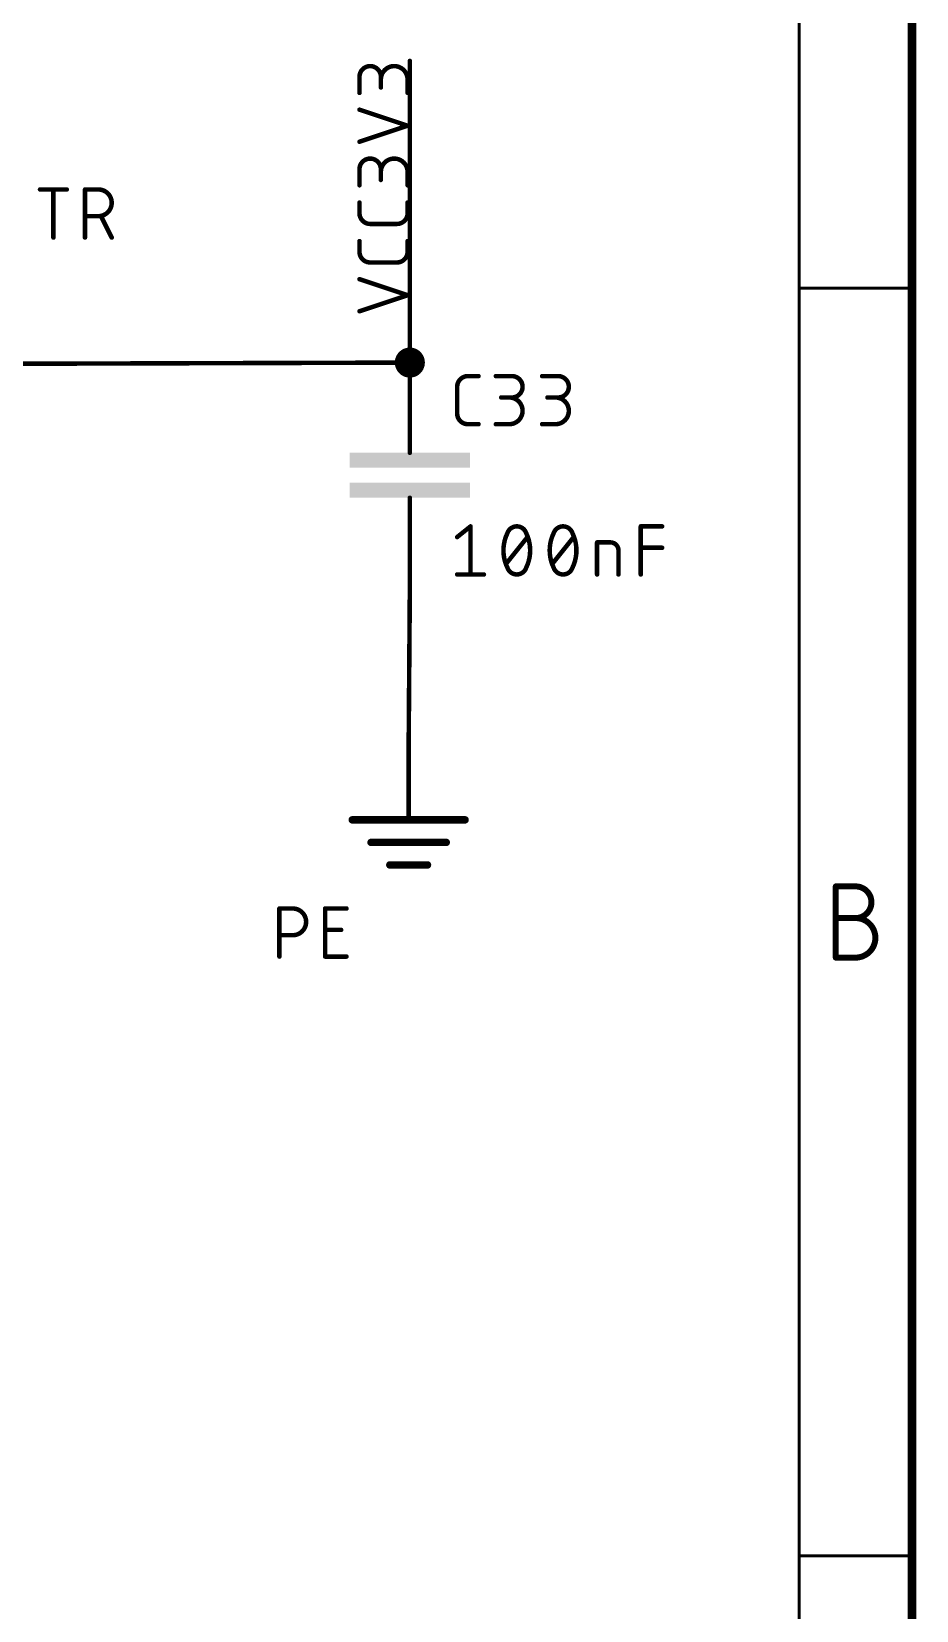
# Model space of a CAD drawing. Extents: x 3 to 264, y 2 to 181.
# Drawn here: x 233.7 to 263.6, y 89.9 to 143.3 of the extents above; entities that cross this region are included whole.
import ezdxf

# ---------------------------------------------------------------- set-up
doc = ezdxf.new("R2010")
doc.units = 0
for name, color, linetype in [('91', 122, 'CONTINUOUS'), ('94', 12, 'CONTINUOUS'), ('95', 251, 'CONTINUOUS'), ('96', 251, 'CONTINUOUS')]:
    doc.layers.add(name, color=color, linetype=linetype)

# ---------------------------------------------------------------- blocks, each defined once
blk = doc.blocks.new('RECT')
blk.add_solid([(-0.5, -0.5), (0.5, -0.5), (-0.5, 0.5), (0.5, 0.5)])

msp = doc.modelspace()

# ---------------------------------------------------------------- linework, layer by layer
at = {"layer": '91', "const_width": 0.1524}
for points in [[(246.48, 132.06), (246.48, 142.26)], [(233, 132.02), (246.48, 132.06)], [(246.48, 124.44), (246.44, 119.14)]]:
    msp.add_lwpolyline(points, dxfattribs=at)
at = {"layer": '91'}
for points, const_width in [([(246.5181, 142.26, 1), (246.4419, 142.26)], 0.0762), ([(246.48, 131.806, 1), (246.48, 132.314, 1), (246.48, 131.806)], 0.508), ([(246.4419, 132.06, 1), (246.5181, 132.06)], 0.0762), ([(246.4801, 132.0219, 1), (246.4799, 132.0981)], 0.0762), ([(246.5181, 124.4397, 1), (246.4419, 124.4403)], 0.0762), ([(246.4019, 119.1403, 1), (246.4781, 119.1397)], 0.0762)]:
    msp.add_lwpolyline(points, format="xyb", dxfattribs=dict(at, const_width=const_width))
at = {"layer": '94'}
for points, const_width in [([(263.45, 2.18), (263.45, 181.25)], 0.3), ([(259.64, 5.99), (259.64, 177.44)], 0.1), ([(263.45, 134.5775), (259.64, 134.5775)], 0.1), ([(246.48, 132.06), (246.48, 129.52)], 0.1524), ([(246.48, 129.52), (246.48, 129.012)], 0.1524), ([(246.48, 126.98), (246.48, 127.488)], 0.1524), ([(246.48, 124.44), (246.48, 126.98)], 0.1524), ([(246.44, 119.14), (246.44, 116.6)], 0.1524), ([(244.535, 116.6), (248.345, 116.6)], 0.254), ([(245.17, 115.838), (247.71, 115.838)], 0.254), ([(245.805, 115.076), (247.075, 115.076)], 0.254), ([(260.8764, 111.9429), (260.8764, 114.3497)], 0.2032), ([(260.8764, 114.3497), (261.545, 114.3497)], 0.2032), ([(260.8764, 113.28), (261.545, 113.28)], 0.2032), ([(261.545, 111.9429), (260.8764, 111.9429)], 0.2032), ([(263.45, 91.715), (259.64, 91.715)], 0.1)]:
    msp.add_lwpolyline(points, dxfattribs=dict(at, const_width=const_width))
for points, const_width in [([(259.64, 134.6025, 1), (259.64, 134.5525)], 0.05), ([(263.45, 134.5525, 1), (263.45, 134.6025)], 0.05), ([(246.5181, 132.06, 1), (246.4419, 132.06)], 0.0762), ([(246.5181, 129.52, 1), (246.4419, 129.52)], 0.0762), ([(246.4419, 129.52, 1), (246.5181, 129.52)], 0.0762), ([(246.4419, 129.012, 1), (246.5181, 129.012)], 0.0762), ([(246.5181, 127.488, 1), (246.4419, 127.488)], 0.0762), ([(246.5181, 126.98, 1), (246.4419, 126.98)], 0.0762), ([(246.4419, 126.98, 1), (246.5181, 126.98)], 0.0762), ([(246.4419, 124.44, 1), (246.5181, 124.44)], 0.0762), ([(246.4781, 119.14, 1), (246.4019, 119.14)], 0.0762), ([(244.535, 116.6635, 1), (244.535, 116.5365)], 0.127), ([(246.4019, 116.6, 1), (246.4781, 116.6)], 0.0762), ([(248.345, 116.5365, 1), (248.345, 116.6635)], 0.127), ([(245.17, 115.9015, 1), (245.17, 115.7745)], 0.127), ([(247.71, 115.7745, 1), (247.71, 115.9015)], 0.127), ([(245.805, 115.1395, 1), (245.805, 115.0125)], 0.127), ([(247.075, 115.0125, 1), (247.075, 115.1395)], 0.127), ([(260.9272, 114.3497, 1), (260.8256, 114.3497)], 0.1016), ([(260.8764, 114.4005, 1), (260.8764, 114.2989)], 0.1016), ([(261.545, 113.28, 1), (261.545, 114.3497)], 0.2032), ([(261.545, 114.4005, 1), (261.545, 114.2989)], 0.1016), ([(261.545, 114.2989, 1), (261.545, 114.4005)], 0.1016), ([(260.8764, 113.3308, 1), (260.8764, 113.2292)], 0.1016), ([(261.545, 111.9428, 1), (261.545, 113.28)], 0.2032), ([(261.545, 113.3308, 1), (261.545, 113.2292)], 0.1016), ([(261.545, 113.3308, 1), (261.545, 113.2292)], 0.1016), ([(261.545, 113.2292, 1), (261.545, 113.3308)], 0.1016), ([(260.8764, 111.9937, 1), (260.8764, 111.8921)], 0.1016), ([(260.8256, 111.9429, 1), (260.9272, 111.9429)], 0.1016), ([(261.545, 111.9936, 1), (261.545, 111.892)], 0.1016), ([(261.545, 111.8921, 1), (261.545, 111.9937)], 0.1016), ([(259.64, 91.74, 1), (259.64, 91.69)], 0.05), ([(263.45, 91.69, 1), (263.45, 91.74)], 0.05)]:
    msp.add_lwpolyline(points, format="xyb", dxfattribs=dict(at, const_width=const_width))
at = {"layer": '95'}
for points, const_width in [([(245.5007, 141.7226, 1), (244.7782, 141.7226)], 0.1524), ([(246.4038, 141.6322, 1), (245.5007, 141.6322)], 0.1524), ([(244.8163, 141.7226, 1), (244.7401, 141.7226)], 0.0762), ([(244.7401, 141.7226, 1), (244.8163, 141.7226)], 0.0762), ([(245.5388, 141.7226, 1), (245.4626, 141.7226)], 0.0762), ([(245.4626, 141.7226, 1), (245.5388, 141.7226)], 0.0762), ([(245.4626, 141.6322, 1), (245.5388, 141.6322)], 0.0762), ([(246.4419, 141.6322, 1), (246.3657, 141.6322)], 0.0762), ([(246.3657, 141.6322, 1), (246.4419, 141.6322)], 0.0762), ([(244.7401, 141.1807, 1), (244.8163, 141.1807)], 0.0762), ([(245.4626, 141.3613, 1), (245.5388, 141.3613)], 0.0762), ([(246.3657, 141.1807, 1), (246.4419, 141.1807)], 0.0762), ([(244.7902, 140.6471, 1), (244.7662, 140.5748)], 0.0762), ([(246.4158, 140.033, 1), (246.3918, 140.1053)], 0.0762), ([(246.3918, 140.033, 1), (246.4158, 140.1053)], 0.0762), ([(244.7662, 139.5634, 1), (244.7902, 139.4911)], 0.0762), ([(245.5007, 138.5963, 1), (244.7782, 138.5963)], 0.1524), ([(246.4038, 138.506, 1), (245.5007, 138.506)], 0.1524), ([(244.8163, 138.5963, 1), (244.7401, 138.5963)], 0.0762), ([(244.7401, 138.5963, 1), (244.8163, 138.5963)], 0.0762), ([(245.5388, 138.5963, 1), (245.4626, 138.5963)], 0.0762), ([(245.4626, 138.5963, 1), (245.5388, 138.5963)], 0.0762), ([(245.4626, 138.506, 1), (245.5388, 138.506)], 0.0762), ([(245.4626, 138.2351, 1), (245.5388, 138.2351)], 0.0762), ([(246.4419, 138.506, 1), (246.3657, 138.506)], 0.0762), ([(246.3657, 138.506, 1), (246.4419, 138.506)], 0.0762), ([(244.7401, 138.0544, 1), (244.8163, 138.0544)], 0.0762), ([(246.3657, 138.0544, 1), (246.4419, 138.0544)], 0.0762), ([(244.8163, 137.4704, 1), (244.7401, 137.4704)], 0.0762), ([(246.4419, 137.4704, 1), (246.3657, 137.4704)], 0.0762), ([(244.7782, 137.1091, 0.4142), (245.1394, 136.7479)], 0.1524), ([(244.8163, 137.1091, 1), (244.7401, 137.1091)], 0.0762), ([(244.7401, 137.1091, 1), (244.8163, 137.1091)], 0.0762), ([(245.1394, 136.786, 1), (245.1394, 136.7098)], 0.0762), ([(245.1394, 136.7098, 1), (245.1394, 136.786)], 0.0762), ([(246.0426, 136.7479, 0.4142), (246.4038, 137.1091)], 0.1524), ([(246.0426, 136.786, 1), (246.0426, 136.7098)], 0.0762), ([(246.0426, 136.7098, 1), (246.0426, 136.786)], 0.0762), ([(246.4419, 137.1091, 1), (246.3657, 137.1091)], 0.0762), ([(246.3657, 137.1091, 1), (246.4419, 137.1091)], 0.0762), ([(244.8163, 136.1678, 1), (244.7401, 136.1678)], 0.0762), ([(246.4419, 136.1678, 1), (246.3657, 136.1678)], 0.0762), ([(244.7782, 135.8065, 0.4142), (245.1394, 135.4453)], 0.1524), ([(244.8163, 135.8065, 1), (244.7401, 135.8065)], 0.0762), ([(244.7401, 135.8065, 1), (244.8163, 135.8065)], 0.0762), ([(246.0426, 135.4453, 0.4142), (246.4038, 135.8065)], 0.1524), ([(246.4419, 135.8065, 1), (246.3657, 135.8065)], 0.0762), ([(246.3657, 135.8065, 1), (246.4419, 135.8065)], 0.0762), ([(245.1394, 135.4834, 1), (245.1394, 135.4072)], 0.0762), ([(245.1394, 135.4072, 1), (245.1394, 135.4834)], 0.0762), ([(246.0426, 135.4834, 1), (246.0426, 135.4072)], 0.0762), ([(246.0426, 135.4072, 1), (246.0426, 135.4834)], 0.0762), ([(244.7902, 134.9157, 1), (244.7662, 134.8434)], 0.0762), ([(246.4158, 134.3015, 1), (246.3918, 134.3738)], 0.0762), ([(246.3918, 134.3015, 1), (246.4158, 134.3738)], 0.0762), ([(244.7662, 133.832, 1), (244.7902, 133.7597)], 0.0762), ([(248.4414, 131.6028, 0.4142), (248.0802, 131.2416)], 0.1524), ([(248.1183, 131.2416, 1), (248.0421, 131.2416)], 0.0762), ([(248.4414, 131.6409, 1), (248.4414, 131.5647)], 0.0762), ([(248.4414, 131.5647, 1), (248.4414, 131.6409)], 0.0762), ([(248.8027, 131.5647, 1), (248.8027, 131.6409)], 0.0762), ([(249.3868, 131.6409, 1), (249.3868, 131.5647)], 0.0762), ([(249.9286, 130.8803, 1), (249.9286, 131.6028)], 0.1524), ([(249.9286, 131.6409, 1), (249.9286, 131.5647)], 0.0762), ([(249.9286, 131.5647, 1), (249.9286, 131.6409)], 0.0762), ([(250.9499, 131.6409, 1), (250.9499, 131.5647)], 0.0762), ([(251.4917, 130.8803, 1), (251.4917, 131.6028)], 0.1524), ([(251.4917, 131.6409, 1), (251.4917, 131.5647)], 0.0762), ([(251.4917, 131.5647, 1), (251.4917, 131.6409)], 0.0762), ([(248.0421, 131.2416, 1), (248.1183, 131.2416)], 0.0762), ([(249.5674, 130.9184, 1), (249.5674, 130.8422)], 0.0762), ([(249.8383, 129.9772, 1), (249.8383, 130.8803)], 0.1524), ([(249.8383, 130.9184, 1), (249.8383, 130.8422)], 0.0762), ([(249.9286, 130.9184, 1), (249.9286, 130.8422)], 0.0762), ([(249.9286, 130.8422, 1), (249.9286, 130.9184)], 0.0762), ([(251.1305, 130.9184, 1), (251.1305, 130.8422)], 0.0762), ([(251.4014, 129.9772, 1), (251.4014, 130.8803)], 0.1524), ([(251.4014, 130.9184, 1), (251.4014, 130.8422)], 0.0762), ([(251.4917, 130.9184, 1), (251.4917, 130.8422)], 0.0762), ([(251.4917, 130.8422, 1), (251.4917, 130.9184)], 0.0762), ([(248.0802, 130.3384, 0.4142), (248.4414, 129.9772)], 0.1524), ([(248.1183, 130.3384, 1), (248.0421, 130.3384)], 0.0762), ([(248.0421, 130.3384, 1), (248.1183, 130.3384)], 0.0762), ([(248.4414, 130.0153, 1), (248.4414, 129.9391)], 0.0762), ([(248.4414, 129.9391, 1), (248.4414, 130.0153)], 0.0762), ([(248.8027, 129.9391, 1), (248.8027, 130.0153)], 0.0762), ([(249.3868, 130.0153, 1), (249.3868, 129.9391)], 0.0762), ([(249.8383, 130.0153, 1), (249.8383, 129.9391)], 0.0762), ([(249.8383, 129.9391, 1), (249.8383, 130.0153)], 0.0762), ([(250.9499, 130.0153, 1), (250.9499, 129.9391)], 0.0762), ([(251.4014, 130.0153, 1), (251.4014, 129.9391)], 0.0762), ([(251.4014, 129.9391, 1), (251.4014, 130.0153)], 0.0762)]:
    msp.add_lwpolyline(points, format="xyb", dxfattribs=dict(at, const_width=const_width))
at = {"layer": '95', "const_width": 0.1524}
for points in [[(244.7782, 141.1807), (244.7782, 141.7226)], [(245.5007, 141.7226), (245.5007, 141.3613)], [(246.4038, 141.1807), (246.4038, 141.6322)], [(246.4038, 140.0691), (244.7782, 140.611)], [(244.7782, 139.5273), (246.4038, 140.0691)], [(244.7782, 138.0544), (244.7782, 138.5963)], [(245.5007, 138.5963), (245.5007, 138.2351)], [(246.4038, 138.0544), (246.4038, 138.506)], [(244.7782, 137.1091), (244.7782, 137.4704)], [(246.4038, 137.4704), (246.4038, 137.1091)], [(246.0426, 136.7479), (245.1394, 136.7479)], [(244.7782, 135.8065), (244.7782, 136.1678)], [(246.4038, 136.1678), (246.4038, 135.8065)], [(246.0426, 135.4453), (245.1394, 135.4453)], [(246.4038, 134.3377), (244.7782, 134.8795)], [(244.7782, 133.7958), (246.4038, 134.3377)], [(248.0802, 130.3384), (248.0802, 131.2416)], [(248.4414, 131.6028), (248.8027, 131.6028)], [(249.3868, 131.6028), (249.9286, 131.6028)], [(250.9499, 131.6028), (251.4917, 131.6028)], [(249.9286, 130.8803), (249.5674, 130.8803)], [(251.4917, 130.8803), (251.1305, 130.8803)], [(248.8027, 129.9772), (248.4414, 129.9772)], [(249.3868, 129.9772), (249.8383, 129.9772)], [(250.9499, 129.9772), (251.4014, 129.9772)]]:
    msp.add_lwpolyline(points, dxfattribs=at)
at = {"layer": '96', "const_width": 0.1524}
for points in [[(233.9813, 137.9128), (234.8844, 137.9128)], [(234.4328, 136.2872), (234.4328, 137.9128)], [(235.5014, 136.2872), (235.5014, 137.9128)], [(235.5014, 137.9128), (235.953, 137.9128)], [(235.953, 137.0097), (235.5014, 137.0097)], [(236.4045, 136.2872), (236.0433, 137.0097)], [(248.0802, 126.1616), (248.5318, 126.5228)], [(248.5318, 126.5228), (248.5318, 124.8972)], [(254.2836, 124.8972), (254.2836, 126.5228)], [(254.2836, 126.5228), (255.0061, 126.5228)], [(249.7336, 125.2584), (250.4561, 126.1616)], [(251.2968, 125.2584), (252.0192, 126.1616)], [(252.8078, 124.8972), (252.8078, 125.9809)], [(252.8078, 125.9809), (253.2593, 125.9809)], [(253.5303, 125.71), (253.5303, 124.8972)], [(254.2836, 125.8003), (255.0061, 125.8003)], [(248.0802, 124.8972), (248.9833, 124.8972)], [(242.0712, 111.9772), (242.0712, 113.6028)], [(242.0712, 113.6028), (242.5228, 113.6028)], [(243.6162, 111.9772), (243.6162, 113.6028)], [(243.6162, 113.6028), (244.3387, 113.6028)], [(242.5228, 112.6997), (242.0712, 112.6997)], [(243.6162, 112.8803), (244.1581, 112.8803)], [(244.3387, 111.9772), (243.6162, 111.9772)]]:
    msp.add_lwpolyline(points, dxfattribs=at)
at = {"layer": '96'}
for points, const_width in [([(233.9813, 137.9509, 1), (233.9813, 137.8747)], 0.0762), ([(234.4709, 137.9128, 1), (234.3947, 137.9128)], 0.0762), ([(234.8844, 137.8747, 1), (234.8844, 137.9509)], 0.0762), ([(235.5395, 137.9128, 1), (235.4633, 137.9128)], 0.0762), ([(235.5014, 137.9509, 1), (235.5014, 137.8747)], 0.0762), ([(235.953, 137.0097, 1), (235.953, 137.9128)], 0.1524), ([(235.953, 137.9509, 1), (235.953, 137.8747)], 0.0762), ([(235.953, 137.8747, 1), (235.953, 137.9509)], 0.0762), ([(235.5014, 137.0478, 1), (235.5014, 136.9716)], 0.0762), ([(235.953, 137.0478, 1), (235.953, 136.9716)], 0.0762), ([(235.953, 136.9716, 1), (235.953, 137.0478)], 0.0762), ([(236.0774, 137.0267, 1), (236.0092, 136.9926)], 0.0762), ([(234.3947, 136.2872, 1), (234.4709, 136.2872)], 0.0762), ([(235.4633, 136.2872, 1), (235.5395, 136.2872)], 0.0762), ([(236.3705, 136.2702, 1), (236.4386, 136.3042)], 0.0762), ([(248.5699, 126.5228, 1), (248.4937, 126.5228)], 0.0762), ([(248.5556, 126.493, 1), (248.508, 126.5526)], 0.0762), ([(250.0949, 126.5228, 0.3205), (249.7788, 126.297)], 0.1524), ([(250.411, 126.297, 0.3205), (250.0949, 126.5228)], 0.1524), ([(250.0949, 126.5609, 1), (250.0949, 126.4847)], 0.0762), ([(250.0949, 126.4847, 1), (250.0949, 126.5609)], 0.0762), ([(251.658, 126.5228, 0.3205), (251.3419, 126.297)], 0.1524), ([(251.9741, 126.297, 0.3205), (251.658, 126.5228)], 0.1524), ([(251.658, 126.5609, 1), (251.658, 126.4847)], 0.0762), ([(251.658, 126.4847, 1), (251.658, 126.5609)], 0.0762), ([(254.3217, 126.5228, 1), (254.2455, 126.5228)], 0.0762), ([(254.2836, 126.5609, 1), (254.2836, 126.4847)], 0.0762), ([(255.0061, 126.4847, 1), (255.0061, 126.5609)], 0.0762), ([(248.0564, 126.1913, 1), (248.104, 126.1318)], 0.0762), ([(249.7788, 126.297, 0.1139), (249.6433, 125.71)], 0.1524), ([(249.7427, 126.3094, 1), (249.8148, 126.2847)], 0.0762), ([(249.813, 126.2803, 1), (249.7445, 126.3137)], 0.0762), ([(250.4452, 126.3137, 1), (250.3767, 126.2803)], 0.0762), ([(250.5464, 125.71, 0.1139), (250.411, 126.297)], 0.1524), ([(250.3749, 126.2847, 1), (250.447, 126.3094)], 0.0762), ([(250.4859, 126.1378, 1), (250.4264, 126.1854)], 0.0762), ([(251.3419, 126.297, 0.1139), (251.2064, 125.71)], 0.1524), ([(251.3059, 126.3094, 1), (251.3779, 126.2847)], 0.0762), ([(251.3762, 126.2803, 1), (251.3077, 126.3137)], 0.0762), ([(252.0083, 126.3137, 1), (251.9398, 126.2803)], 0.0762), ([(252.1096, 125.71, 0.1139), (251.9741, 126.297)], 0.1524), ([(251.938, 126.2847, 1), (252.0101, 126.3094)], 0.0762), ([(252.049, 126.1378, 1), (251.9895, 126.1854)], 0.0762), ([(252.8459, 125.9809, 1), (252.7697, 125.9809)], 0.0762), ([(252.8078, 126.019, 1), (252.8078, 125.9428)], 0.0762), ([(253.5303, 125.71, 0.4142), (253.2593, 125.9809)], 0.1524), ([(253.2593, 126.019, 1), (253.2593, 125.9428)], 0.0762), ([(253.2593, 125.9428, 1), (253.2593, 126.019)], 0.0762), ([(249.6433, 125.71, 0.1139), (249.7788, 125.123)], 0.1524), ([(249.6814, 125.71, 1), (249.6052, 125.71)], 0.0762), ([(249.6052, 125.71, 1), (249.6814, 125.71)], 0.0762), ([(250.411, 125.123, 0.1139), (250.5464, 125.71)], 0.1524), ([(250.5845, 125.71, 1), (250.5083, 125.71)], 0.0762), ([(250.5083, 125.71, 1), (250.5845, 125.71)], 0.0762), ([(251.2064, 125.71, 0.1139), (251.3419, 125.123)], 0.1524), ([(251.2445, 125.71, 1), (251.1683, 125.71)], 0.0762), ([(251.1683, 125.71, 1), (251.2445, 125.71)], 0.0762), ([(251.9741, 125.123, 0.1139), (252.1096, 125.71)], 0.1524), ([(252.1477, 125.71, 1), (252.0715, 125.71)], 0.0762), ([(252.0715, 125.71, 1), (252.1477, 125.71)], 0.0762), ([(253.5684, 125.71, 1), (253.4922, 125.71)], 0.0762), ([(253.4922, 125.71, 1), (253.5684, 125.71)], 0.0762), ([(254.2836, 125.8384, 1), (254.2836, 125.7622)], 0.0762), ([(255.0061, 125.7622, 1), (255.0061, 125.8384)], 0.0762), ([(248.0802, 124.9353, 1), (248.0802, 124.8591)], 0.0762), ([(248.4937, 124.8972, 1), (248.5699, 124.8972)], 0.0762), ([(248.9833, 124.8591, 1), (248.9833, 124.9353)], 0.0762), ([(249.7039, 125.2822, 1), (249.7634, 125.2346)], 0.0762), ([(249.8148, 125.1353, 1), (249.7427, 125.1106)], 0.0762), ([(249.7788, 125.123, 0.3205), (250.0949, 124.8972)], 0.1524), ([(249.7445, 125.1063, 1), (249.813, 125.1397)], 0.0762), ([(250.0949, 124.8972, 0.3205), (250.411, 125.123)], 0.1524), ([(250.0949, 124.9353, 1), (250.0949, 124.8591)], 0.0762), ([(250.0949, 124.8591, 1), (250.0949, 124.9353)], 0.0762), ([(250.3767, 125.1397, 1), (250.4452, 125.1063)], 0.0762), ([(250.447, 125.1106, 1), (250.3749, 125.1353)], 0.0762), ([(251.267, 125.2822, 1), (251.3265, 125.2346)], 0.0762), ([(251.3419, 125.123, 0.3205), (251.658, 124.8972)], 0.1524), ([(251.3779, 125.1353, 1), (251.3059, 125.1106)], 0.0762), ([(251.3077, 125.1063, 1), (251.3762, 125.1397)], 0.0762), ([(251.658, 124.8972, 0.3205), (251.9741, 125.123)], 0.1524), ([(251.658, 124.9353, 1), (251.658, 124.8591)], 0.0762), ([(251.658, 124.8591, 1), (251.658, 124.9353)], 0.0762), ([(251.9398, 125.1397, 1), (252.0083, 125.1063)], 0.0762), ([(252.0101, 125.1106, 1), (251.938, 125.1353)], 0.0762), ([(252.7697, 124.8972, 1), (252.8459, 124.8972)], 0.0762), ([(253.4922, 124.8972, 1), (253.5684, 124.8972)], 0.0762), ([(254.2455, 124.8972, 1), (254.3217, 124.8972)], 0.0762), ([(242.1093, 113.6028, 1), (242.0331, 113.6028)], 0.0762), ([(242.0712, 113.6409, 1), (242.0712, 113.5647)], 0.0762), ([(242.5228, 112.6997, 1), (242.5228, 113.6028)], 0.1524), ([(242.5228, 113.6409, 1), (242.5228, 113.5647)], 0.0762), ([(242.5228, 113.5647, 1), (242.5228, 113.6409)], 0.0762), ([(243.6543, 113.6028, 1), (243.5781, 113.6028)], 0.0762), ([(243.6162, 113.6409, 1), (243.6162, 113.5647)], 0.0762), ([(244.3387, 113.5647, 1), (244.3387, 113.6409)], 0.0762), ([(242.0712, 112.7378, 1), (242.0712, 112.6616)], 0.0762), ([(242.5228, 112.7378, 1), (242.5228, 112.6616)], 0.0762), ([(242.5228, 112.6616, 1), (242.5228, 112.7378)], 0.0762), ([(243.6162, 112.9184, 1), (243.6162, 112.8422)], 0.0762), ([(244.1581, 112.8422, 1), (244.1581, 112.9184)], 0.0762), ([(242.0331, 111.9772, 1), (242.1093, 111.9772)], 0.0762), ([(243.6162, 112.0153, 1), (243.6162, 111.9391)], 0.0762), ([(243.5781, 111.9772, 1), (243.6543, 111.9772)], 0.0762), ([(244.3387, 111.9391, 1), (244.3387, 112.0153)], 0.0762)]:
    msp.add_lwpolyline(points, format="xyb", dxfattribs=dict(at, const_width=const_width))

# ---------------------------------------------------------------- block references
at = {"layer": '94', "xscale": 4.064, "yscale": 0.508}
for p in [(246.48, 128.758), (246.48, 127.742)]:
    msp.add_blockref('RECT', p, dxfattribs=at)

doc.saveas('drawing.dxf')
